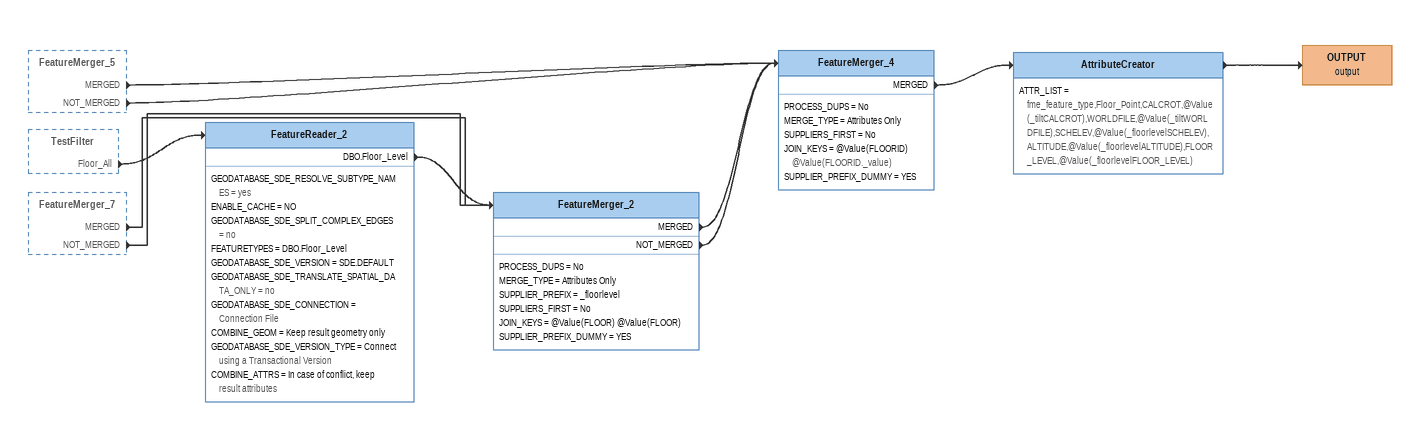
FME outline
FeatureMerger_5 [outside]
    MERGED -> FeatureMerger_4
    NOT_MERGED -> FeatureMerger_4
TestFilter [outside]
    Floor_All -> FeatureReader_2
FeatureMerger_7 [outside]
    MERGED -> FeatureMerger_2
    NOT_MERGED -> FeatureMerger_2
FeatureReader_2
    GEODATABASE_SDE_RESOLVE_SUBTYPE_NAMES = yes
    ENABLE_CACHE = NO
    GEODATABASE_SDE_SPLIT_COMPLEX_EDGES = no
    FEATURETYPES = DBO.Floor_Level
    GEODATABASE_SDE_VERSION = SDE.DEFAULT
    GEODATABASE_SDE_TRANSLATE_SPATIAL_DATA_ONLY = no
    GEODATABASE_SDE_CONNECTION = Connection File
    COMBINE_GEOM = Keep result geometry only
    GEODATABASE_SDE_VERSION_TYPE = Connect using a Transactional Version
    COMBINE_ATTRS = In case of conflict, keep result attributes
    DBO.Floor_Level -> FeatureMerger_2
FeatureMerger_2
    PROCESS_DUPS = No
    MERGE_TYPE = Attributes Only
    SUPPLIER_PREFIX = _floorlevel
    SUPPLIERS_FIRST = No
    JOIN_KEYS = @Value(FLOOR) @Value(FLOOR)
    SUPPLIER_PREFIX_DUMMY = YES
    MERGED -> FeatureMerger_4
    NOT_MERGED -> FeatureMerger_4
FeatureMerger_4
    PROCESS_DUPS = No
    MERGE_TYPE = Attributes Only
    SUPPLIERS_FIRST = No
    JOIN_KEYS = @Value(FLOORID) @Value(FLOORID._value)
    SUPPLIER_PREFIX_DUMMY = YES
    MERGED -> AttributeCreator
AttributeCreator
    ATTR_LIST = fme_feature_type,Floor_Point,CALCROT,@Value(_tiltCALCROT),WORLDFILE,@Value(_tiltWORLDFILE),SCHELEV,@Value(_floorlevelSCHELEV),ALTITUDE,@Value(_floorlevelALTITUDE),FLOOR_LEVEL,@Value(_floorlevelFLOOR_LEVEL)
    -> OUTPUT (output)
OUTPUT (output)
